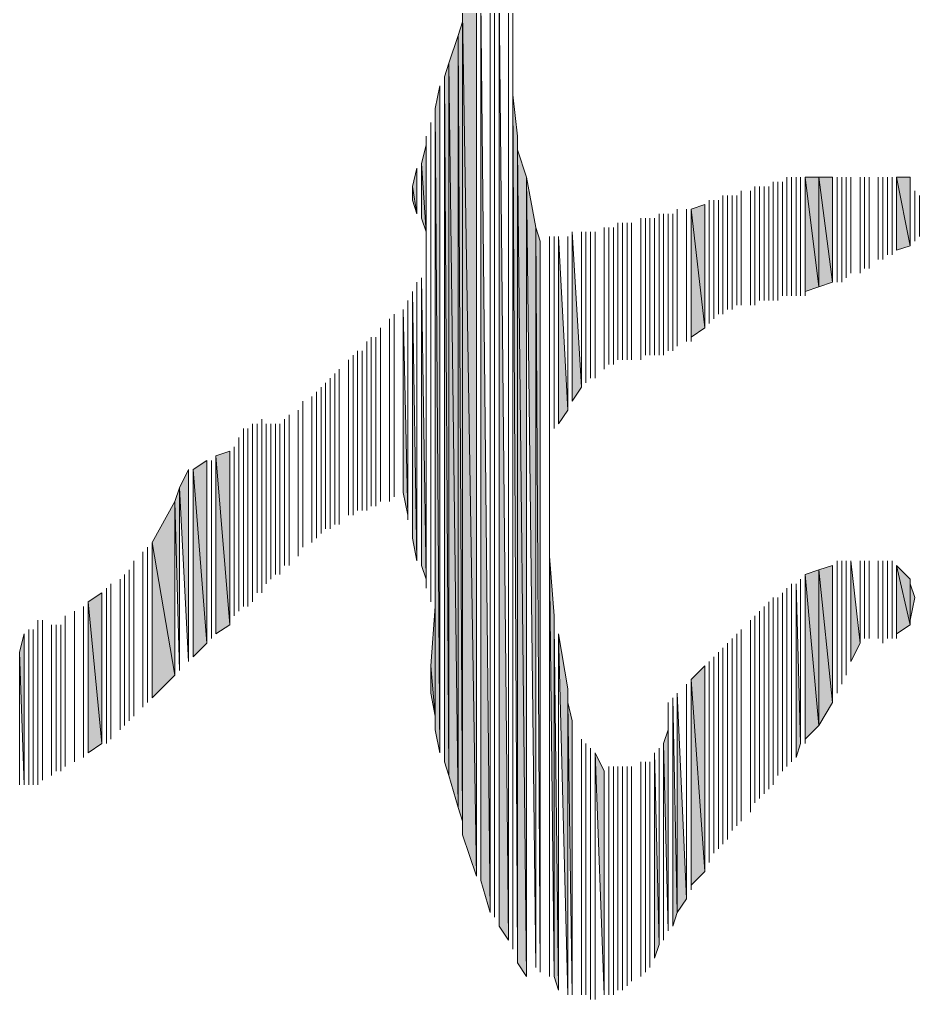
# Model space of a CAD drawing. Header units: millimetres. Extents: x -30643 to 86172, y -19411 to 63186.
# Drawn here: x 83217.6 to 83356.2, y -322.7 to -171.7 of the extents above; entities that cross this region are included whole.
import ezdxf

# ---------------------------------------------------------------- set-up
doc = ezdxf.new("R2010")
doc.units = ezdxf.units.MM

msp = doc.modelspace()

# ---------------------------------------------------------------- hatches: boundary and pattern name
h = msp.add_hatch(color=0)
h.dxf.hatch_style = 2
h.paths.add_polyline_path([(83287.98, -303.67), (83287.98, -168.56), (83285.87, -170.68)])
h = msp.add_hatch(color=0)
h.dxf.hatch_style = 2
h.paths.add_polyline_path([(83288.69, -304.37), (83290.09, -309.3), (83288.69, -168.56)])
h = msp.add_hatch(color=0)
h.dxf.hatch_style = 2
h.paths.add_polyline_path([(83291.5, -311.41), (83292.91, -313.52), (83291.5, -167.86)])
h = msp.add_hatch(color=0)
h.dxf.hatch_style = 2
h.paths.add_polyline_path([(83293.61, -314.93), (83293.61, -183.34), (83293.61, -167.86)])
h = msp.add_hatch(color=0)
h.dxf.hatch_style = 2
h.paths.add_polyline_path([(83285.87, -297.34), (83287.98, -303.67), (83285.87, -170.68)])
h = msp.add_hatch(color=0)
h.dxf.hatch_style = 2
h.paths.add_polyline_path([(83285.87, -295.23), (83285.87, -172.08), (83285.17, -174.19)])
h = msp.add_hatch(color=0)
h.dxf.hatch_style = 2
h.paths.add_polyline_path([(83285.87, -295.23), (83285.87, -297.34), (83285.87, -172.08)])
h = msp.add_hatch(color=0)
h.dxf.hatch_style = 2
h.paths.add_polyline_path([(83285.17, -293.12), (83285.17, -174.19), (83283.76, -178.42)])
h = msp.add_hatch(color=0)
h.dxf.hatch_style = 2
h.paths.add_polyline_path([(83285.17, -293.12), (83285.87, -295.23), (83285.17, -174.19)])
h = msp.add_hatch(color=0)
h.dxf.hatch_style = 2
h.paths.add_polyline_path([(83283.76, -288.19), (83283.76, -178.42), (83283.06, -180.53)])
h = msp.add_hatch(color=0)
h.dxf.hatch_style = 2
h.paths.add_polyline_path([(83283.76, -288.19), (83285.17, -293.12), (83283.76, -178.42)])
h = msp.add_hatch(color=0)
h.dxf.hatch_style = 2
h.paths.add_polyline_path([(83283.06, -286.08), (83283.76, -288.19), (83283.06, -180.53)])
h = msp.add_hatch(color=0)
h.dxf.hatch_style = 2
h.paths.add_polyline_path([(83282.35, -284.67), (83282.35, -181.93), (83281.65, -185.45)])
h = msp.add_hatch(color=0)
h.dxf.hatch_style = 2
h.paths.add_polyline_path([(83294.32, -316.34), (83294.32, -189.68), (83293.61, -183.34)])
h = msp.add_hatch(color=0)
h.dxf.hatch_style = 2
h.paths.add_polyline_path([(83281.65, -281.15), (83282.35, -284.67), (83281.65, -185.45)])
h = msp.add_hatch(color=0)
h.dxf.hatch_style = 2
h.paths.add_polyline_path([(83281.65, -279.04), (83281.65, -281.15), (83281.65, -186.16)])
h = msp.add_hatch(color=0)
h.dxf.hatch_style = 2
h.paths.add_polyline_path([(83280.24, -204.45), (83280.24, -191.08), (83279.54, -193.9)])
h = msp.add_hatch(color=0)
h.dxf.hatch_style = 2
h.paths.add_polyline_path([(83294.32, -317.04), (83295.72, -319.15), (83294.32, -191.79)])
h = msp.add_hatch(color=0)
h.dxf.hatch_style = 2
h.paths.add_polyline_path([(83295.72, -319.15), (83295.72, -196.01), (83294.32, -191.79)])
h = msp.add_hatch(color=0)
h.dxf.hatch_style = 2
h.paths.add_polyline_path([(83278.83, -201.64), (83278.83, -194.6), (83278.13, -197.42)])
h = msp.add_hatch(color=0)
h.dxf.hatch_style = 2
h.paths.add_polyline_path([(83279.54, -202.34), (83280.24, -204.45), (83279.54, -193.9)])
h = msp.add_hatch(color=0)
h.dxf.hatch_style = 2
h.paths.add_polyline_path([(83297.13, -317.74), (83297.13, -203.75), (83295.72, -196.01)])
h = msp.add_hatch(color=0)
h.dxf.hatch_style = 2
h.paths.add_polyline_path([(83338.65, -213.6), (83340.76, -212.9), (83338.65, -196.01)])
h = msp.add_hatch(color=0)
h.dxf.hatch_style = 2
h.paths.add_polyline_path([(83340.76, -212.9), (83340.76, -196.01), (83338.65, -196.01)])
h = msp.add_hatch(color=0)
h.dxf.hatch_style = 2
h.paths.add_polyline_path([(83340.76, -212.9), (83342.87, -212.19), (83340.76, -196.01)])
h = msp.add_hatch(color=0)
h.dxf.hatch_style = 2
h.paths.add_polyline_path([(83342.87, -212.19), (83342.87, -196.01), (83340.76, -196.01)])
h = msp.add_hatch(color=0)
h.dxf.hatch_style = 2
h.paths.add_polyline_path([(83352.72, -207.27), (83354.83, -206.56), (83352.72, -196.01)])
h = msp.add_hatch(color=0)
h.dxf.hatch_style = 2
h.paths.add_polyline_path([(83354.83, -206.56), (83354.83, -196.01), (83352.72, -196.01)])
h = msp.add_hatch(color=0)
h.dxf.hatch_style = 2
h.paths.add_polyline_path([(83278.13, -199.53), (83278.83, -201.64), (83278.13, -197.42)])
h = msp.add_hatch(color=0)
h.dxf.hatch_style = 2
h.paths.add_polyline_path([(83323.17, -219.23), (83323.17, -200.23), (83321.06, -200.93)])
h = msp.add_hatch(color=0)
h.dxf.hatch_style = 2
h.paths.add_polyline_path([(83321.06, -220.64), (83323.17, -219.23), (83321.06, -200.93)])
h = msp.add_hatch(color=0)
h.dxf.hatch_style = 2
h.paths.add_polyline_path([(83297.83, -318.45), (83297.83, -205.86), (83297.13, -203.75)])
h = msp.add_hatch(color=0)
h.dxf.hatch_style = 2
h.paths.add_polyline_path([(83280.24, -259.34), (83280.24, -205.16), (83280.24, -210.08)])
h = msp.add_hatch(color=0)
h.dxf.hatch_style = 2
h.paths.add_polyline_path([(83300.65, -234.01), (83302.06, -231.9), (83300.65, -205.16)])
h = msp.add_hatch(color=0)
h.dxf.hatch_style = 2
h.paths.add_polyline_path([(83302.76, -230.49), (83304.17, -228.38), (83302.76, -204.45)])
h = msp.add_hatch(color=0)
h.dxf.hatch_style = 2
h.paths.add_polyline_path([(83279.54, -255.82), (83280.24, -257.93), (83279.54, -211.49)])
h = msp.add_hatch(color=0)
h.dxf.hatch_style = 2
h.paths.add_polyline_path([(83278.13, -251.6), (83278.83, -255.12), (83278.13, -213.6)])
h = msp.add_hatch(color=0)
h.dxf.hatch_style = 2
h.paths.add_polyline_path([(83276.72, -244.56), (83277.43, -248.08), (83276.72, -216.41)])
h = msp.add_hatch(color=0)
h.dxf.hatch_style = 2
h.paths.add_polyline_path([(83299.24, -319.15), (83299.24, -254.41), (83299.24, -236.12)])
h = msp.add_hatch(color=0)
h.dxf.hatch_style = 2
h.paths.add_polyline_path([(83249.98, -264.97), (83249.98, -238.23), (83247.87, -238.93)])
h = msp.add_hatch(color=0)
h.dxf.hatch_style = 2
h.paths.add_polyline_path([(83246.47, -267.78), (83246.47, -239.64), (83244.35, -241.04)])
h = msp.add_hatch(color=0)
h.dxf.hatch_style = 2
h.paths.add_polyline_path([(83247.87, -266.38), (83249.98, -264.97), (83247.87, -238.93)])
h = msp.add_hatch(color=0)
h.dxf.hatch_style = 2
h.paths.add_polyline_path([(83243.65, -270.6), (83243.65, -241.04), (83242.24, -243.86)])
h = msp.add_hatch(color=0)
h.dxf.hatch_style = 2
h.paths.add_polyline_path([(83244.35, -269.89), (83246.47, -267.78), (83244.35, -241.04)])
h = msp.add_hatch(color=0)
h.dxf.hatch_style = 2
h.paths.add_polyline_path([(83242.24, -272.01), (83242.24, -243.86), (83241.54, -245.97)])
h = msp.add_hatch(color=0)
h.dxf.hatch_style = 2
h.paths.add_polyline_path([(83241.54, -272.71), (83241.54, -245.97), (83238.02, -252.3)])
h = msp.add_hatch(color=0)
h.dxf.hatch_style = 2
h.paths.add_polyline_path([(83238.02, -276.23), (83241.54, -272.71), (83238.02, -252.3)])
h = msp.add_hatch(color=0)
h.dxf.hatch_style = 2
h.paths.add_polyline_path([(83299.95, -319.15), (83299.95, -263.56), (83299.24, -254.41)])
h = msp.add_hatch(color=0)
h.dxf.hatch_style = 2
h.paths.add_polyline_path([(83340.76, -280.45), (83340.76, -256.52), (83338.65, -257.23)])
h = msp.add_hatch(color=0)
h.dxf.hatch_style = 2
h.paths.add_polyline_path([(83342.87, -276.93), (83342.87, -255.82), (83340.76, -256.52)])
h = msp.add_hatch(color=0)
h.dxf.hatch_style = 2
h.paths.add_polyline_path([(83340.76, -280.45), (83342.87, -276.93), (83340.76, -256.52)])
h = msp.add_hatch(color=0)
h.dxf.hatch_style = 2
h.paths.add_polyline_path([(83345.68, -270.6), (83347.09, -267.78), (83345.68, -255.12)])
h = msp.add_hatch(color=0)
h.dxf.hatch_style = 2
h.paths.add_polyline_path([(83352.72, -266.38), (83354.83, -264.97), (83352.72, -255.82)])
h = msp.add_hatch(color=0)
h.dxf.hatch_style = 2
h.paths.add_polyline_path([(83354.83, -264.97), (83354.83, -257.93), (83352.72, -255.82)])
h = msp.add_hatch(color=0)
h.dxf.hatch_style = 2
h.paths.add_polyline_path([(83338.65, -282.56), (83340.76, -280.45), (83338.65, -257.23)])
h = msp.add_hatch(color=0)
h.dxf.hatch_style = 2
h.paths.add_polyline_path([(83337.24, -285.38), (83337.94, -283.26), (83337.24, -258.64)])
h = msp.add_hatch(color=0)
h.dxf.hatch_style = 2
h.paths.add_polyline_path([(83354.83, -264.26), (83355.54, -260.75), (83354.83, -258.64)])
h = msp.add_hatch(color=0)
h.dxf.hatch_style = 2
h.paths.add_polyline_path([(83230.28, -283.26), (83230.28, -260.04), (83228.17, -261.45)])
h = msp.add_hatch(color=0)
h.dxf.hatch_style = 2
h.paths.add_polyline_path([(83228.17, -284.67), (83230.28, -283.26), (83228.17, -261.45)])
h = msp.add_hatch(color=0)
h.dxf.hatch_style = 2
h.paths.add_polyline_path([(83281.65, -279.04), (83281.65, -262.15), (83280.95, -271.3)])
h = msp.add_hatch(color=0)
h.dxf.hatch_style = 2
h.paths.add_polyline_path([(83299.95, -319.15), (83300.65, -321.26), (83299.95, -264.97)])
h = msp.add_hatch(color=0)
h.dxf.hatch_style = 2
h.paths.add_polyline_path([(83218.32, -289.6), (83218.32, -266.38), (83217.61, -269.19)])
h = msp.add_hatch(color=0)
h.dxf.hatch_style = 2
h.paths.add_polyline_path([(83302.06, -321.97), (83302.06, -274.82), (83300.65, -266.38)])
h = msp.add_hatch(color=0)
h.dxf.hatch_style = 2
h.paths.add_polyline_path([(83280.95, -275.52), (83281.65, -279.04), (83280.95, -271.3)])
h = msp.add_hatch(color=0)
h.dxf.hatch_style = 2
h.paths.add_polyline_path([(83323.17, -302.97), (83323.17, -271.3), (83321.06, -273.41)])
h = msp.add_hatch(color=0)
h.dxf.hatch_style = 2
h.paths.add_polyline_path([(83321.06, -305.08), (83323.17, -302.97), (83321.06, -273.41)])
h = msp.add_hatch(color=0)
h.dxf.hatch_style = 2
h.paths.add_polyline_path([(83302.06, -321.97), (83302.06, -276.93), (83302.06, -274.82)])
h = msp.add_hatch(color=0)
h.dxf.hatch_style = 2
h.paths.add_polyline_path([(83318.94, -309.3), (83320.35, -307.19), (83318.94, -275.52)])
h = msp.add_hatch(color=0)
h.dxf.hatch_style = 2
h.paths.add_polyline_path([(83302.76, -321.97), (83302.76, -279.75), (83302.06, -276.93)])
h = msp.add_hatch(color=0)
h.dxf.hatch_style = 2
h.paths.add_polyline_path([(83318.24, -311.41), (83318.94, -309.3), (83318.24, -276.23)])
h = msp.add_hatch(color=0)
h.dxf.hatch_style = 2
h.paths.add_polyline_path([(83317.54, -312.12), (83317.54, -281.15), (83316.83, -283.26)])
h = msp.add_hatch(color=0)
h.dxf.hatch_style = 2
h.paths.add_polyline_path([(83307.69, -321.97), (83307.69, -287.49), (83306.28, -284.67)])
h = msp.add_hatch(color=0)
h.dxf.hatch_style = 2
h.paths.add_polyline_path([(83315.43, -316.34), (83316.13, -314.23), (83315.43, -284.67)])

# ---------------------------------------------------------------- linework, layer by layer
at = {"color": 0, "lineweight": 0}
for points in [[(83287.98, -303.67), (83287.98, -168.56), (83285.87, -170.68)], [(83287.98, -303.67), (83287.98, -168.56)], [(83288.69, -304.37), (83288.69, -168.56)], [(83288.69, -304.37), (83290.09, -309.3), (83288.69, -168.56)], [(83290.09, -309.3), (83290.09, -167.86)], [(83290.09, -309.3), (83290.09, -167.86)], [(83290.09, -309.3), (83290.09, -167.86)], [(83290.09, -309.3), (83290.09, -167.86)], [(83290.8, -310), (83290.8, -167.86)], [(83290.8, -310), (83290.8, -167.86)], [(83291.5, -311.41), (83291.5, -167.86)], [(83291.5, -311.41), (83292.91, -313.52), (83291.5, -167.86)], [(83292.91, -313.52), (83292.91, -167.86)], [(83292.91, -313.52), (83292.91, -167.86)], [(83293.61, -314.93), (83293.61, -167.86)], [(83293.61, -314.93), (83293.61, -167.86)], [(83293.61, -314.93), (83293.61, -183.34), (83293.61, -167.86)], [(83285.87, -297.34), (83285.87, -170.68)], [(83285.87, -297.34), (83287.98, -303.67), (83285.87, -170.68)], [(83285.87, -295.23), (83285.87, -172.08), (83285.17, -174.19)], [(83285.87, -295.23), (83285.87, -297.34), (83285.87, -172.08)], [(83285.17, -293.12), (83285.17, -174.19), (83283.76, -178.42)], [(83285.17, -293.12), (83285.17, -174.19)], [(83285.17, -293.12), (83285.17, -174.19)], [(83285.17, -293.12), (83285.87, -295.23), (83285.17, -174.19)], [(83283.76, -288.19), (83283.76, -178.42), (83283.06, -180.53)], [(83283.76, -288.19), (83285.17, -293.12), (83283.76, -178.42)], [(83283.06, -286.08), (83283.06, -180.53)], [(83283.06, -286.08), (83283.76, -288.19), (83283.06, -180.53)], [(83282.35, -284.67), (83282.35, -181.93), (83281.65, -185.45)], [(83282.35, -284.67), (83282.35, -181.93)], [(83283.06, -284.67), (83283.06, -181.93)], [(83283.06, -284.67), (83283.06, -181.93)], [(83293.61, -314.93), (83293.61, -183.34)], [(83294.32, -316.34), (83294.32, -189.68), (83293.61, -183.34)], [(83281.65, -281.15), (83281.65, -185.45)], [(83281.65, -281.15), (83282.35, -284.67), (83281.65, -185.45)], [(83281.65, -262.15), (83281.65, -186.16)], [(83281.65, -279.04), (83281.65, -281.15), (83281.65, -186.16)], [(83280.95, -260.75), (83280.95, -187.56)], [(83280.95, -260.75), (83280.95, -187.56)], [(83280.95, -261.45), (83280.95, -187.56)], [(83280.95, -261.45), (83280.95, -187.56)], [(83280.24, -205.16), (83280.24, -189.68)], [(83280.24, -259.34), (83280.24, -189.68)], [(83280.24, -259.34), (83280.24, -189.68)], [(83280.24, -259.34), (83280.24, -189.68)], [(83280.95, -260.04), (83280.95, -188.97)], [(83280.95, -260.04), (83280.95, -188.97)], [(83294.32, -316.34), (83294.32, -189.68)], [(83280.24, -204.45), (83280.24, -191.08), (83279.54, -193.9)], [(83280.24, -204.45), (83280.24, -190.38)], [(83280.24, -204.45), (83280.24, -190.38)], [(83280.24, -204.45), (83280.24, -191.08)], [(83294.32, -316.34), (83294.32, -191.08)], [(83294.32, -316.34), (83294.32, -191.08)], [(83294.32, -317.04), (83294.32, -191.79)], [(83294.32, -317.04), (83294.32, -191.79)], [(83294.32, -317.04), (83294.32, -191.79)], [(83294.32, -317.04), (83295.72, -319.15), (83294.32, -191.79)], [(83295.72, -319.15), (83295.72, -196.01), (83294.32, -191.79)], [(83278.83, -201.64), (83278.83, -194.6), (83278.13, -197.42)], [(83278.83, -201.64), (83278.83, -194.6)], [(83279.54, -202.34), (83279.54, -193.9)], [(83279.54, -202.34), (83279.54, -193.9)], [(83279.54, -202.34), (83279.54, -193.9)], [(83279.54, -202.34), (83280.24, -204.45), (83279.54, -193.9)], [(83295.72, -319.15), (83295.72, -196.01)], [(83295.72, -319.15), (83295.72, -196.01)], [(83295.72, -319.15), (83295.72, -196.01)], [(83297.13, -317.74), (83297.13, -203.75), (83295.72, -196.01)], [(83335.83, -214.3), (83335.83, -196.01)], [(83335.83, -214.3), (83335.83, -196.01)], [(83336.54, -214.3), (83336.54, -196.01)], [(83336.54, -214.3), (83336.54, -196.01)], [(83336.54, -214.3), (83336.54, -196.01)], [(83336.54, -214.3), (83336.54, -196.01)], [(83336.54, -214.3), (83336.54, -196.01)], [(83336.54, -214.3), (83336.54, -196.01)], [(83337.24, -214.3), (83337.24, -196.01)], [(83337.24, -214.3), (83337.24, -196.01)], [(83337.24, -214.3), (83337.24, -196.01)], [(83337.24, -214.3), (83337.24, -196.01)], [(83337.94, -214.3), (83337.94, -196.01)], [(83337.94, -214.3), (83337.94, -196.01)], [(83338.65, -214.3), (83338.65, -196.01)], [(83338.65, -214.3), (83338.65, -196.01)], [(83338.65, -213.6), (83338.65, -196.01)], [(83338.65, -213.6), (83338.65, -196.01)], [(83338.65, -213.6), (83338.65, -196.01)], [(83338.65, -213.6), (83338.65, -196.01)], [(83338.65, -213.6), (83338.65, -196.01)], [(83338.65, -213.6), (83340.76, -212.9), (83338.65, -196.01)], [(83340.76, -212.9), (83340.76, -196.01), (83338.65, -196.01)], [(83340.76, -212.9), (83340.76, -196.01)], [(83340.76, -212.9), (83340.76, -196.01)], [(83340.76, -212.9), (83342.87, -212.19), (83340.76, -196.01)], [(83342.87, -212.19), (83342.87, -196.01), (83340.76, -196.01)], [(83342.87, -212.19), (83342.87, -196.01)], [(83342.87, -212.19), (83342.87, -196.01)], [(83342.87, -212.19), (83342.87, -196.01)], [(83342.87, -212.19), (83342.87, -196.01)], [(83342.87, -212.19), (83342.87, -196.01)], [(83343.57, -212.19), (83343.57, -196.01)], [(83343.57, -212.19), (83343.57, -196.01)], [(83343.57, -212.19), (83343.57, -196.01)], [(83343.57, -212.19), (83343.57, -196.01)], [(83343.57, -212.19), (83343.57, -196.01)], [(83343.57, -212.19), (83343.57, -196.01)], [(83343.57, -212.19), (83343.57, -196.01)], [(83343.57, -212.19), (83343.57, -196.01)], [(83343.57, -212.19), (83343.57, -196.01)], [(83343.57, -212.19), (83343.57, -196.01)], [(83344.28, -212.19), (83344.28, -196.01)], [(83344.28, -212.19), (83344.28, -196.01)], [(83344.28, -212.19), (83344.28, -196.01)], [(83344.28, -212.19), (83344.28, -196.01)], [(83344.28, -212.19), (83344.28, -196.01)], [(83344.28, -212.19), (83344.28, -196.01)], [(83344.98, -211.49), (83344.98, -196.01)], [(83344.98, -211.49), (83344.98, -196.01)], [(83344.98, -211.49), (83344.98, -196.01)], [(83344.98, -211.49), (83344.98, -196.01)], [(83344.98, -211.49), (83344.98, -196.01)], [(83344.98, -211.49), (83344.98, -196.01)], [(83345.68, -210.79), (83345.68, -196.01)], [(83345.68, -210.79), (83345.68, -196.01)], [(83347.09, -210.79), (83347.09, -196.01)], [(83347.09, -210.79), (83347.09, -196.01)], [(83347.09, -210.08), (83347.09, -196.01)], [(83347.09, -210.08), (83347.09, -196.01)], [(83347.09, -210.08), (83347.09, -196.01)], [(83347.09, -210.08), (83347.09, -196.01)], [(83347.8, -210.08), (83347.8, -196.01)], [(83347.8, -210.08), (83347.8, -196.01)], [(83348.5, -210.08), (83348.5, -196.01)], [(83348.5, -210.08), (83348.5, -196.01)], [(83349.91, -208.67), (83349.91, -196.01)], [(83349.91, -208.67), (83349.91, -196.01)], [(83349.91, -208.67), (83349.91, -196.01)], [(83349.91, -208.67), (83349.91, -196.01)], [(83350.61, -208.67), (83350.61, -196.01)], [(83350.61, -208.67), (83350.61, -196.01)], [(83351.31, -207.97), (83351.31, -196.01)], [(83351.31, -207.97), (83351.31, -196.01)], [(83352.02, -207.97), (83352.02, -196.01)], [(83352.02, -207.97), (83352.02, -196.01)], [(83352.02, -207.97), (83352.02, -196.01)], [(83352.02, -207.97), (83352.02, -196.01)], [(83352.72, -207.27), (83352.72, -196.01)], [(83352.72, -207.27), (83352.72, -196.01)], [(83352.72, -207.27), (83352.72, -196.01)], [(83352.72, -207.27), (83354.83, -206.56), (83352.72, -196.01)], [(83354.83, -206.56), (83354.83, -196.01), (83352.72, -196.01)], [(83354.83, -206.56), (83354.83, -196.01)], [(83278.13, -199.53), (83278.13, -197.42)], [(83278.13, -199.53), (83278.83, -201.64), (83278.13, -197.42)], [(83330.91, -215.71), (83330.91, -197.42)], [(83330.91, -215.71), (83330.91, -197.42)], [(83331.61, -215.01), (83331.61, -197.42)], [(83331.61, -215.01), (83331.61, -197.42)], [(83332.31, -215.01), (83332.31, -197.42)], [(83332.31, -215.01), (83332.31, -197.42)], [(83332.31, -215.01), (83332.31, -197.42)], [(83332.31, -215.01), (83332.31, -197.42)], [(83333.02, -215.01), (83333.02, -197.42)], [(83333.02, -215.01), (83333.02, -197.42)], [(83333.72, -215.01), (83333.72, -196.71)], [(83333.72, -215.01), (83333.72, -196.71)], [(83333.72, -215.01), (83333.72, -196.71)], [(83333.72, -215.01), (83333.72, -196.71)], [(83334.43, -215.01), (83334.43, -196.71)], [(83334.43, -215.01), (83334.43, -196.71)], [(83335.13, -214.3), (83335.13, -196.71)], [(83335.13, -214.3), (83335.13, -196.71)], [(83354.83, -206.56), (83354.83, -196.71)], [(83354.83, -206.56), (83354.83, -196.71)], [(83325.98, -216.41), (83325.98, -198.82)], [(83325.98, -216.41), (83325.98, -198.82)], [(83326.68, -216.41), (83326.68, -198.82)], [(83326.68, -216.41), (83326.68, -198.82)], [(83326.68, -216.41), (83326.68, -198.82)], [(83326.68, -216.41), (83326.68, -198.82)], [(83327.39, -216.41), (83327.39, -198.82)], [(83327.39, -216.41), (83327.39, -198.82)], [(83328.09, -215.71), (83328.09, -198.82)], [(83328.09, -215.71), (83328.09, -198.82)], [(83328.8, -215.71), (83328.8, -198.12)], [(83328.8, -215.71), (83328.8, -198.12)], [(83328.8, -215.71), (83328.8, -198.12)], [(83328.8, -215.71), (83328.8, -198.12)], [(83330.2, -215.71), (83330.2, -198.12)], [(83330.2, -215.71), (83330.2, -198.12)], [(83330.2, -215.71), (83330.2, -198.12)], [(83330.2, -215.71), (83330.2, -198.12)], [(83330.2, -215.71), (83330.2, -198.12)], [(83330.2, -215.71), (83330.2, -198.12)], [(83355.54, -205.86), (83355.54, -198.12)], [(83355.54, -205.86), (83355.54, -198.12)], [(83355.54, -205.86), (83355.54, -198.82)], [(83355.54, -205.86), (83355.54, -198.82)], [(83356.24, -205.16), (83356.24, -198.82)], [(83356.24, -205.16), (83356.24, -198.82)], [(83323.17, -219.23), (83323.17, -200.23), (83321.06, -200.93)], [(83323.17, -219.23), (83323.17, -200.23)], [(83323.17, -219.23), (83323.17, -200.23)], [(83323.17, -219.23), (83323.17, -200.23)], [(83323.87, -218.53), (83323.87, -199.53)], [(83323.87, -218.53), (83323.87, -199.53)], [(83323.87, -218.53), (83323.87, -199.53)], [(83323.87, -218.53), (83323.87, -199.53)], [(83323.87, -218.53), (83323.87, -200.23)], [(83323.87, -218.53), (83323.87, -200.23)], [(83324.57, -217.82), (83324.57, -199.53)], [(83324.57, -217.82), (83324.57, -199.53)], [(83325.28, -217.12), (83325.28, -199.53)], [(83325.28, -217.12), (83325.28, -199.53)], [(83325.98, -217.12), (83325.98, -199.53)], [(83325.98, -217.12), (83325.98, -199.53)], [(83325.98, -216.41), (83325.98, -199.53)], [(83325.98, -216.41), (83325.98, -199.53)], [(83356.24, -203.75), (83356.24, -199.53)], [(83356.24, -203.75), (83356.24, -199.53)], [(83316.13, -223.45), (83316.13, -201.64)], [(83316.13, -223.45), (83316.13, -201.64)], [(83316.83, -223.45), (83316.83, -201.64)], [(83316.83, -223.45), (83316.83, -201.64)], [(83316.83, -223.45), (83316.83, -201.64)], [(83316.83, -223.45), (83316.83, -201.64)], [(83317.54, -222.75), (83317.54, -201.64)], [(83317.54, -222.75), (83317.54, -201.64)], [(83318.24, -222.75), (83318.24, -201.64)], [(83318.24, -222.75), (83318.24, -201.64)], [(83318.94, -222.04), (83318.94, -200.93)], [(83318.94, -222.04), (83318.94, -200.93)], [(83318.94, -222.04), (83318.94, -200.93)], [(83318.94, -222.04), (83318.94, -200.93)], [(83320.35, -221.34), (83320.35, -200.93)], [(83320.35, -221.34), (83320.35, -200.93)], [(83320.35, -221.34), (83320.35, -200.93)], [(83320.35, -221.34), (83320.35, -200.93)], [(83321.06, -221.34), (83321.06, -200.93)], [(83321.06, -221.34), (83321.06, -200.93)], [(83321.06, -220.64), (83321.06, -200.93)], [(83321.06, -220.64), (83321.06, -200.93)], [(83321.06, -220.64), (83321.06, -200.93)], [(83321.06, -220.64), (83323.17, -219.23), (83321.06, -200.93)], [(83297.13, -317.74), (83297.13, -203.75)], [(83297.83, -318.45), (83297.83, -205.86), (83297.13, -203.75)], [(83307.69, -225.56), (83307.69, -203.75)], [(83307.69, -225.56), (83307.69, -203.75)], [(83308.39, -224.86), (83308.39, -203.75)], [(83308.39, -224.86), (83308.39, -203.75)], [(83309.09, -224.86), (83309.09, -203.75)], [(83309.09, -224.86), (83309.09, -203.75)], [(83309.8, -224.16), (83309.8, -203.04)], [(83309.8, -224.16), (83309.8, -203.04)], [(83310.5, -224.16), (83310.5, -203.04)], [(83310.5, -224.16), (83310.5, -203.04)], [(83311.2, -224.16), (83311.2, -203.04)], [(83311.2, -224.16), (83311.2, -203.04)], [(83311.91, -224.16), (83311.91, -203.04)], [(83311.91, -224.16), (83311.91, -203.04)], [(83311.91, -224.16), (83311.91, -203.04)], [(83311.91, -224.16), (83311.91, -203.04)], [(83313.31, -224.16), (83313.31, -202.34)], [(83313.31, -224.16), (83313.31, -202.34)], [(83313.31, -224.16), (83313.31, -202.34)], [(83313.31, -224.16), (83313.31, -202.34)], [(83314.02, -223.45), (83314.02, -202.34)], [(83314.02, -223.45), (83314.02, -202.34)], [(83314.72, -223.45), (83314.72, -202.34)], [(83314.72, -223.45), (83314.72, -202.34)], [(83315.43, -223.45), (83315.43, -202.34)], [(83315.43, -223.45), (83315.43, -202.34)], [(83280.24, -259.34), (83280.24, -205.16), (83280.24, -210.08)], [(83299.24, -236.12), (83299.24, -205.16)], [(83299.24, -236.12), (83299.24, -205.16)], [(83299.95, -234.71), (83299.95, -205.16)], [(83299.95, -234.71), (83299.95, -205.16)], [(83299.95, -234.71), (83299.95, -205.16)], [(83299.95, -234.71), (83299.95, -205.16)], [(83300.65, -234.01), (83300.65, -205.16)], [(83300.65, -234.01), (83302.06, -231.9), (83300.65, -205.16)], [(83302.06, -231.9), (83302.06, -205.16)], [(83302.06, -231.9), (83302.06, -205.16)], [(83302.06, -231.19), (83302.06, -205.16)], [(83302.06, -231.19), (83302.06, -205.16)], [(83302.76, -230.49), (83302.76, -204.45)], [(83302.76, -230.49), (83304.17, -228.38), (83302.76, -204.45)], [(83302.76, -230.49), (83302.76, -205.16)], [(83302.76, -230.49), (83302.76, -205.16)], [(83304.17, -228.38), (83304.17, -204.45)], [(83304.17, -228.38), (83304.17, -204.45)], [(83304.87, -227.67), (83304.87, -204.45)], [(83304.87, -227.67), (83304.87, -204.45)], [(83304.87, -227.67), (83304.87, -204.45)], [(83304.87, -227.67), (83304.87, -204.45)], [(83304.87, -227.67), (83304.87, -204.45)], [(83304.87, -227.67), (83304.87, -204.45)], [(83305.57, -226.97), (83305.57, -204.45)], [(83305.57, -226.97), (83305.57, -204.45)], [(83306.28, -226.97), (83306.28, -204.45)], [(83306.28, -226.97), (83306.28, -204.45)], [(83306.28, -226.97), (83306.28, -204.45)], [(83306.28, -226.97), (83306.28, -204.45)], [(83297.83, -318.45), (83297.83, -205.86)], [(83299.24, -319.15), (83299.24, -205.86)], [(83299.24, -236.12), (83299.24, -205.86)], [(83280.24, -257.93), (83280.24, -210.08)], [(83280.24, -257.93), (83280.24, -210.08)], [(83280.24, -257.93), (83280.24, -210.08)], [(83280.24, -257.93), (83280.24, -210.08)], [(83278.83, -255.12), (83278.83, -212.19)], [(83278.83, -255.12), (83278.83, -212.19)], [(83279.54, -255.12), (83279.54, -211.49)], [(83279.54, -255.12), (83279.54, -211.49)], [(83279.54, -255.82), (83279.54, -211.49)], [(83279.54, -255.82), (83280.24, -257.93), (83279.54, -211.49)], [(83278.13, -250.9), (83278.13, -213.6)], [(83278.13, -250.9), (83278.13, -213.6)], [(83278.13, -251.6), (83278.13, -213.6)], [(83278.13, -251.6), (83278.83, -255.12), (83278.13, -213.6)], [(83278.13, -250.19), (83278.13, -214.3)], [(83278.13, -250.19), (83278.13, -214.3)], [(83277.43, -248.08), (83277.43, -215.01)], [(83277.43, -248.08), (83277.43, -215.01)], [(83277.43, -248.78), (83277.43, -215.01)], [(83277.43, -248.78), (83277.43, -215.01)], [(83277.43, -248.78), (83277.43, -215.01)], [(83277.43, -248.78), (83277.43, -215.01)], [(83275.32, -245.27), (83275.32, -217.12)], [(83275.32, -245.27), (83275.32, -217.12)], [(83276.72, -244.56), (83276.72, -216.41)], [(83276.72, -244.56), (83277.43, -248.08), (83276.72, -216.41)], [(83274.61, -245.27), (83274.61, -217.82)], [(83274.61, -245.27), (83274.61, -217.82)], [(83274.61, -245.97), (83274.61, -218.53)], [(83274.61, -245.97), (83274.61, -218.53)], [(83273.21, -245.97), (83273.21, -219.23)], [(83273.21, -245.97), (83273.21, -219.23)], [(83273.21, -245.97), (83273.21, -219.93)], [(83273.21, -245.97), (83273.21, -219.93)], [(83273.21, -245.97), (83273.21, -219.93)], [(83273.21, -245.97), (83273.21, -219.93)], [(83271.09, -246.67), (83271.09, -221.34)], [(83271.09, -246.67), (83271.09, -221.34)], [(83271.09, -246.67), (83271.09, -221.34)], [(83271.09, -246.67), (83271.09, -221.34)], [(83271.8, -246.67), (83271.8, -220.64)], [(83271.8, -246.67), (83271.8, -220.64)], [(83272.5, -246.67), (83272.5, -220.64)], [(83272.5, -246.67), (83272.5, -220.64)], [(83269.69, -247.38), (83269.69, -222.75)], [(83269.69, -247.38), (83269.69, -222.75)], [(83270.39, -247.38), (83270.39, -222.75)], [(83270.39, -247.38), (83270.39, -222.75)], [(83271.09, -247.38), (83271.09, -222.04)], [(83271.09, -247.38), (83271.09, -222.04)], [(83268.28, -248.08), (83268.28, -224.16)], [(83268.28, -248.08), (83268.28, -224.16)], [(83268.98, -248.08), (83268.98, -223.45)], [(83268.98, -248.08), (83268.98, -223.45)], [(83268.98, -248.08), (83268.98, -223.45)], [(83268.98, -248.08), (83268.98, -223.45)], [(83268.98, -247.38), (83268.98, -223.45)], [(83268.98, -247.38), (83268.98, -223.45)], [(83268.98, -247.38), (83268.98, -223.45)], [(83268.98, -247.38), (83268.98, -223.45)], [(83266.17, -249.49), (83266.17, -226.27)], [(83266.17, -249.49), (83266.17, -226.27)], [(83266.87, -249.49), (83266.87, -225.56)], [(83266.87, -249.49), (83266.87, -225.56)], [(83264.76, -250.19), (83264.76, -227.67)], [(83264.76, -250.19), (83264.76, -227.67)], [(83264.76, -250.19), (83264.76, -227.67)], [(83264.76, -250.19), (83264.76, -227.67)], [(83265.46, -250.19), (83265.46, -226.97)], [(83265.46, -250.19), (83265.46, -226.97)], [(83263.35, -251.6), (83263.35, -229.08)], [(83263.35, -251.6), (83263.35, -229.08)], [(83263.35, -251.6), (83263.35, -229.08)], [(83263.35, -251.6), (83263.35, -229.08)], [(83264.06, -250.9), (83264.06, -228.38)], [(83264.06, -250.9), (83264.06, -228.38)], [(83261.24, -253.01), (83261.24, -230.49)], [(83261.24, -253.01), (83261.24, -230.49)], [(83262.65, -252.3), (83262.65, -229.78)], [(83262.65, -252.3), (83262.65, -229.78)], [(83260.54, -254.41), (83260.54, -231.9)], [(83260.54, -254.41), (83260.54, -231.9)], [(83254.91, -260.04), (83254.91, -233.3)], [(83254.91, -260.04), (83254.91, -233.3)], [(83254.91, -259.34), (83254.91, -233.3)], [(83254.91, -259.34), (83254.91, -233.3)], [(83258.43, -255.82), (83258.43, -233.3)], [(83258.43, -255.82), (83258.43, -233.3)], [(83259.13, -255.12), (83259.13, -232.6)], [(83259.13, -255.12), (83259.13, -232.6)], [(83259.13, -255.12), (83259.13, -232.6)], [(83259.13, -255.12), (83259.13, -232.6)], [(83259.13, -255.82), (83259.13, -233.3)], [(83259.13, -255.82), (83259.13, -233.3)], [(83259.13, -255.82), (83259.13, -233.3)], [(83259.13, -255.82), (83259.13, -233.3)], [(83252.1, -262.15), (83252.1, -234.71)], [(83252.1, -262.15), (83252.1, -234.71)], [(83252.8, -262.15), (83252.8, -234.71)], [(83252.8, -262.15), (83252.8, -234.71)], [(83252.8, -261.45), (83252.8, -234.71)], [(83252.8, -261.45), (83252.8, -234.71)], [(83253.5, -261.45), (83253.5, -234.01)], [(83253.5, -261.45), (83253.5, -234.01)], [(83254.21, -260.04), (83254.21, -234.01)], [(83254.21, -260.04), (83254.21, -234.01)], [(83254.21, -260.04), (83254.21, -234.01)], [(83254.21, -260.04), (83254.21, -234.01)], [(83255.61, -258.64), (83255.61, -234.01)], [(83255.61, -258.64), (83255.61, -234.01)], [(83255.61, -258.64), (83255.61, -234.01)], [(83255.61, -258.64), (83255.61, -234.01)], [(83256.32, -257.93), (83256.32, -234.01)], [(83256.32, -257.93), (83256.32, -234.01)], [(83257.02, -257.23), (83257.02, -234.01)], [(83257.02, -257.23), (83257.02, -234.01)], [(83257.72, -257.23), (83257.72, -234.01)], [(83257.72, -257.23), (83257.72, -234.01)], [(83257.72, -256.52), (83257.72, -234.01)], [(83257.72, -256.52), (83257.72, -234.01)], [(83251.39, -262.86), (83251.39, -236.12)], [(83251.39, -262.86), (83251.39, -236.12)], [(83299.24, -319.15), (83299.24, -236.12)], [(83299.24, -319.15), (83299.24, -254.41), (83299.24, -236.12)], [(83249.98, -264.97), (83249.98, -238.23), (83247.87, -238.93)], [(83249.98, -264.97), (83249.98, -238.23)], [(83250.69, -263.56), (83250.69, -237.53)], [(83250.69, -263.56), (83250.69, -237.53)], [(83250.69, -263.56), (83250.69, -237.53)], [(83250.69, -263.56), (83250.69, -237.53)], [(83246.47, -267.78), (83246.47, -239.64), (83244.35, -241.04)], [(83246.47, -267.78), (83246.47, -239.64)], [(83246.47, -267.78), (83246.47, -239.64)], [(83246.47, -267.78), (83246.47, -239.64)], [(83247.17, -267.08), (83247.17, -239.64)], [(83247.17, -267.08), (83247.17, -239.64)], [(83247.17, -267.08), (83247.17, -239.64)], [(83247.17, -267.08), (83247.17, -239.64)], [(83247.87, -266.38), (83247.87, -238.93)], [(83247.87, -266.38), (83249.98, -264.97), (83247.87, -238.93)], [(83243.65, -270.6), (83243.65, -241.04), (83242.24, -243.86)], [(83243.65, -270.6), (83243.65, -241.04)], [(83244.35, -269.89), (83244.35, -241.04)], [(83244.35, -269.89), (83244.35, -241.04)], [(83244.35, -269.89), (83244.35, -241.04)], [(83244.35, -269.89), (83244.35, -241.04)], [(83244.35, -269.89), (83244.35, -241.04)], [(83244.35, -269.89), (83246.47, -267.78), (83244.35, -241.04)], [(83242.24, -272.01), (83242.24, -243.86), (83241.54, -245.97)], [(83242.24, -272.01), (83242.24, -243.86)], [(83241.54, -272.71), (83241.54, -245.97), (83238.02, -252.3)], [(83241.54, -272.71), (83241.54, -245.97)], [(83237.32, -276.93), (83237.32, -253.01)], [(83237.32, -276.93), (83237.32, -253.01)], [(83238.02, -276.23), (83238.02, -252.3)], [(83238.02, -276.23), (83241.54, -272.71), (83238.02, -252.3)], [(83236.61, -277.63), (83236.61, -253.71)], [(83236.61, -277.63), (83236.61, -253.71)], [(83299.24, -319.15), (83299.24, -254.41)], [(83299.95, -319.15), (83299.95, -263.56), (83299.24, -254.41)], [(83234.5, -279.75), (83234.5, -256.52)], [(83234.5, -279.75), (83234.5, -256.52)], [(83235.21, -279.04), (83235.21, -255.12)], [(83235.21, -279.04), (83235.21, -255.12)], [(83235.21, -279.04), (83235.21, -255.12)], [(83235.21, -279.04), (83235.21, -255.12)], [(83235.21, -279.04), (83235.21, -255.12)], [(83235.21, -279.04), (83235.21, -255.12)], [(83340.76, -280.45), (83340.76, -256.52), (83338.65, -257.23)], [(83342.87, -276.93), (83342.87, -255.82), (83340.76, -256.52)], [(83340.76, -280.45), (83340.76, -256.52)], [(83340.76, -280.45), (83340.76, -256.52)], [(83340.76, -280.45), (83342.87, -276.93), (83340.76, -256.52)], [(83342.87, -276.93), (83342.87, -255.82)], [(83342.87, -276.23), (83342.87, -255.82)], [(83342.87, -276.23), (83342.87, -255.82)], [(83342.87, -276.23), (83342.87, -255.82)], [(83342.87, -276.23), (83342.87, -255.82)], [(83343.57, -274.82), (83343.57, -255.12)], [(83343.57, -274.82), (83343.57, -255.12)], [(83343.57, -274.82), (83343.57, -255.12)], [(83343.57, -274.82), (83343.57, -255.12)], [(83343.57, -274.82), (83343.57, -255.12)], [(83343.57, -274.82), (83343.57, -255.12)], [(83343.57, -275.52), (83343.57, -255.82)], [(83343.57, -275.52), (83343.57, -255.82)], [(83343.57, -275.52), (83343.57, -255.82)], [(83343.57, -275.52), (83343.57, -255.82)], [(83344.28, -274.12), (83344.28, -255.12)], [(83344.28, -274.12), (83344.28, -255.12)], [(83344.28, -274.12), (83344.28, -255.12)], [(83344.28, -274.12), (83344.28, -255.12)], [(83344.28, -273.41), (83344.28, -255.12)], [(83344.28, -273.41), (83344.28, -255.12)], [(83344.98, -272.71), (83344.98, -255.12)], [(83344.98, -272.71), (83344.98, -255.12)], [(83344.98, -272.01), (83344.98, -255.12)], [(83344.98, -272.01), (83344.98, -255.12)], [(83344.98, -272.01), (83344.98, -255.12)], [(83344.98, -272.01), (83344.98, -255.12)], [(83345.68, -270.6), (83345.68, -255.12)], [(83345.68, -270.6), (83347.09, -267.78), (83345.68, -255.12)], [(83347.09, -267.78), (83347.09, -255.12)], [(83347.09, -267.78), (83347.09, -255.12)], [(83347.09, -267.78), (83347.09, -255.12)], [(83347.09, -267.78), (83347.09, -255.12)], [(83347.09, -267.78), (83347.09, -255.12)], [(83347.09, -267.78), (83347.09, -255.12)], [(83347.8, -267.08), (83347.8, -255.12)], [(83347.8, -267.08), (83347.8, -255.12)], [(83348.5, -267.08), (83348.5, -255.12)], [(83348.5, -267.08), (83348.5, -255.12)], [(83349.91, -267.08), (83349.91, -255.12)], [(83349.91, -267.08), (83349.91, -255.12)], [(83349.91, -267.08), (83349.91, -255.12)], [(83349.91, -267.08), (83349.91, -255.12)], [(83350.61, -267.78), (83350.61, -255.12)], [(83350.61, -267.78), (83350.61, -255.12)], [(83351.31, -267.08), (83351.31, -255.12)], [(83351.31, -267.08), (83351.31, -255.12)], [(83352.02, -267.08), (83352.02, -255.12)], [(83352.02, -267.08), (83352.02, -255.12)], [(83352.02, -267.08), (83352.02, -255.12)], [(83352.02, -267.08), (83352.02, -255.12)], [(83352.72, -267.08), (83352.72, -255.82)], [(83352.72, -267.08), (83352.72, -255.82)], [(83352.72, -266.38), (83352.72, -255.82)], [(83352.72, -266.38), (83354.83, -264.97), (83352.72, -255.82)], [(83354.83, -264.97), (83354.83, -257.93), (83352.72, -255.82)], [(83233.1, -281.15), (83233.1, -257.93)], [(83233.1, -281.15), (83233.1, -257.93)], [(83233.1, -281.15), (83233.1, -257.93)], [(83233.1, -281.15), (83233.1, -257.93)], [(83233.8, -280.45), (83233.8, -257.23)], [(83233.8, -280.45), (83233.8, -257.23)], [(83233.8, -280.45), (83233.8, -257.23)], [(83233.8, -280.45), (83233.8, -257.23)], [(83337.94, -283.26), (83337.94, -257.93)], [(83337.94, -283.26), (83337.94, -257.93)], [(83338.65, -283.26), (83338.65, -257.23)], [(83338.65, -283.26), (83338.65, -257.23)], [(83338.65, -283.26), (83338.65, -257.23)], [(83338.65, -283.26), (83338.65, -257.23)], [(83338.65, -282.56), (83338.65, -257.23)], [(83338.65, -282.56), (83338.65, -257.23)], [(83338.65, -282.56), (83338.65, -257.23)], [(83338.65, -282.56), (83340.76, -280.45), (83338.65, -257.23)], [(83354.83, -264.97), (83354.83, -257.93)], [(83230.98, -283.26), (83230.98, -259.34)], [(83230.98, -283.26), (83230.98, -259.34)], [(83231.69, -282.56), (83231.69, -258.64)], [(83231.69, -282.56), (83231.69, -258.64)], [(83335.83, -286.78), (83335.83, -259.34)], [(83335.83, -286.78), (83335.83, -259.34)], [(83336.54, -285.38), (83336.54, -258.64)], [(83336.54, -285.38), (83336.54, -258.64)], [(83336.54, -286.08), (83336.54, -259.34)], [(83336.54, -286.08), (83336.54, -259.34)], [(83336.54, -286.08), (83336.54, -259.34)], [(83336.54, -286.08), (83336.54, -259.34)], [(83337.24, -285.38), (83337.24, -258.64)], [(83337.24, -285.38), (83337.24, -258.64)], [(83337.24, -285.38), (83337.24, -258.64)], [(83337.24, -285.38), (83337.94, -283.26), (83337.24, -258.64)], [(83354.83, -264.26), (83354.83, -258.64)], [(83354.83, -264.26), (83355.54, -260.75), (83354.83, -258.64)], [(83230.28, -283.26), (83230.28, -260.04), (83228.17, -261.45)], [(83230.28, -283.26), (83230.28, -260.04)], [(83333.72, -288.89), (83333.72, -260.75)], [(83333.72, -288.89), (83333.72, -260.75)], [(83334.43, -288.19), (83334.43, -260.75)], [(83334.43, -288.19), (83334.43, -260.75)], [(83335.13, -287.49), (83335.13, -260.04)], [(83335.13, -287.49), (83335.13, -260.04)], [(83227.47, -285.38), (83227.47, -262.15)], [(83227.47, -285.38), (83227.47, -262.15)], [(83228.17, -284.67), (83228.17, -261.45)], [(83228.17, -284.67), (83228.17, -261.45)], [(83228.17, -284.67), (83228.17, -261.45)], [(83228.17, -284.67), (83230.28, -283.26), (83228.17, -261.45)], [(83281.65, -279.04), (83281.65, -262.15), (83280.95, -271.3)], [(83332.31, -291), (83332.31, -262.15)], [(83332.31, -291), (83332.31, -262.15)], [(83333.02, -290.3), (83333.02, -261.45)], [(83333.02, -290.3), (83333.02, -261.45)], [(83333.72, -289.6), (83333.72, -261.45)], [(83333.72, -289.6), (83333.72, -261.45)], [(83224.65, -286.78), (83224.65, -263.56)], [(83224.65, -286.78), (83224.65, -263.56)], [(83226.06, -286.08), (83226.06, -262.86)], [(83226.06, -286.08), (83226.06, -262.86)], [(83226.06, -286.08), (83226.06, -262.86)], [(83226.06, -286.08), (83226.06, -262.86)], [(83299.95, -319.15), (83299.95, -263.56)], [(83330.91, -292.41), (83330.91, -263.56)], [(83330.91, -292.41), (83330.91, -263.56)], [(83331.61, -291.71), (83331.61, -262.86)], [(83331.61, -291.71), (83331.61, -262.86)], [(83332.31, -291), (83332.31, -262.86)], [(83332.31, -291), (83332.31, -262.86)], [(83220.43, -288.89), (83220.43, -264.26)], [(83220.43, -288.89), (83220.43, -264.26)], [(83220.43, -289.6), (83220.43, -264.97)], [(83220.43, -289.6), (83220.43, -264.97)], [(83220.43, -289.6), (83220.43, -264.97)], [(83220.43, -289.6), (83220.43, -264.97)], [(83221.13, -288.89), (83221.13, -264.26)], [(83221.13, -288.89), (83221.13, -264.26)], [(83222.54, -288.19), (83222.54, -264.97)], [(83222.54, -288.19), (83222.54, -264.97)], [(83223.24, -287.49), (83223.24, -264.97)], [(83223.24, -287.49), (83223.24, -264.97)], [(83223.24, -287.49), (83223.24, -264.97)], [(83223.24, -287.49), (83223.24, -264.97)], [(83223.24, -287.49), (83223.24, -264.97)], [(83223.24, -287.49), (83223.24, -264.97)], [(83223.95, -287.49), (83223.95, -264.97)], [(83223.95, -287.49), (83223.95, -264.97)], [(83299.95, -319.15), (83299.95, -264.97)], [(83299.95, -319.15), (83300.65, -321.26), (83299.95, -264.97)], [(83330.2, -293.82), (83330.2, -264.26)], [(83330.2, -293.82), (83330.2, -264.26)], [(83330.2, -293.12), (83330.2, -264.26)], [(83330.2, -293.12), (83330.2, -264.26)], [(83330.2, -293.82), (83330.2, -264.97)], [(83330.2, -293.82), (83330.2, -264.97)], [(83218.32, -289.6), (83218.32, -266.38), (83217.61, -269.19)], [(83218.32, -289.6), (83218.32, -266.38)], [(83218.32, -289.6), (83218.32, -266.38)], [(83218.32, -289.6), (83218.32, -266.38)], [(83218.32, -289.6), (83218.32, -266.38)], [(83218.32, -289.6), (83218.32, -266.38)], [(83219.02, -289.6), (83219.02, -265.67)], [(83219.02, -289.6), (83219.02, -265.67)], [(83219.02, -289.6), (83219.02, -265.67)], [(83219.02, -289.6), (83219.02, -265.67)], [(83219.73, -289.6), (83219.73, -265.67)], [(83219.73, -289.6), (83219.73, -265.67)], [(83300.65, -321.26), (83300.65, -266.38)], [(83300.65, -321.26), (83300.65, -266.38)], [(83302.06, -321.97), (83302.06, -274.82), (83300.65, -266.38)], [(83327.39, -296.63), (83327.39, -267.08)], [(83327.39, -296.63), (83327.39, -267.08)], [(83328.09, -295.93), (83328.09, -266.38)], [(83328.09, -295.93), (83328.09, -266.38)], [(83328.8, -295.23), (83328.8, -265.67)], [(83328.8, -295.23), (83328.8, -265.67)], [(83328.8, -295.23), (83328.8, -265.67)], [(83328.8, -295.23), (83328.8, -265.67)], [(83325.98, -298.04), (83325.98, -268.49)], [(83325.98, -298.04), (83325.98, -268.49)], [(83325.98, -298.04), (83325.98, -268.49)], [(83325.98, -298.04), (83325.98, -268.49)], [(83326.68, -297.34), (83326.68, -267.78)], [(83326.68, -297.34), (83326.68, -267.78)], [(83326.68, -298.04), (83326.68, -268.49)], [(83326.68, -298.04), (83326.68, -268.49)], [(83217.61, -289.6), (83217.61, -269.19)], [(83217.61, -289.6), (83217.61, -269.19)], [(83324.57, -300.15), (83324.57, -269.89)], [(83324.57, -300.15), (83324.57, -269.89)], [(83325.28, -299.45), (83325.28, -269.19)], [(83325.28, -299.45), (83325.28, -269.19)], [(83325.98, -298.75), (83325.98, -269.19)], [(83325.98, -298.75), (83325.98, -269.19)], [(83217.61, -288.89), (83217.61, -270.6)], [(83217.61, -288.89), (83217.61, -270.6)], [(83280.95, -275.52), (83280.95, -271.3)], [(83280.95, -275.52), (83281.65, -279.04), (83280.95, -271.3)], [(83323.17, -302.97), (83323.17, -271.3), (83321.06, -273.41)], [(83323.17, -302.97), (83323.17, -271.3)], [(83323.17, -302.26), (83323.17, -271.3)], [(83323.17, -302.26), (83323.17, -271.3)], [(83323.87, -301.56), (83323.87, -270.6)], [(83323.87, -301.56), (83323.87, -270.6)], [(83323.87, -301.56), (83323.87, -270.6)], [(83323.87, -301.56), (83323.87, -270.6)], [(83323.87, -301.56), (83323.87, -270.6)], [(83323.87, -301.56), (83323.87, -270.6)], [(83320.35, -307.19), (83320.35, -274.12)], [(83320.35, -307.19), (83320.35, -274.12)], [(83320.35, -306.49), (83320.35, -274.12)], [(83320.35, -306.49), (83320.35, -274.12)], [(83321.06, -305.78), (83321.06, -273.41)], [(83321.06, -305.78), (83321.06, -273.41)], [(83321.06, -305.08), (83321.06, -273.41)], [(83321.06, -305.08), (83323.17, -302.97), (83321.06, -273.41)], [(83321.06, -305.78), (83321.06, -274.12)], [(83321.06, -305.78), (83321.06, -274.12)], [(83302.06, -321.97), (83302.06, -274.82)], [(83302.06, -321.97), (83302.06, -276.93), (83302.06, -274.82)], [(83318.94, -309.3), (83318.94, -275.52)], [(83318.94, -309.3), (83318.94, -275.52)], [(83318.94, -309.3), (83318.94, -275.52)], [(83318.94, -309.3), (83320.35, -307.19), (83318.94, -275.52)], [(83302.06, -321.97), (83302.06, -276.93)], [(83302.76, -321.97), (83302.76, -279.75), (83302.06, -276.93)], [(83317.54, -281.15), (83317.54, -276.93)], [(83317.54, -312.12), (83317.54, -276.93)], [(83318.24, -311.41), (83318.24, -276.23)], [(83318.24, -311.41), (83318.94, -309.3), (83318.24, -276.23)], [(83302.76, -321.97), (83302.76, -279.75)], [(83302.76, -321.97), (83302.76, -281.15)], [(83302.76, -321.97), (83302.76, -281.15)], [(83317.54, -312.12), (83317.54, -281.15), (83316.83, -283.26)], [(83304.17, -321.97), (83304.17, -282.56)], [(83304.17, -321.97), (83304.17, -282.56)], [(83304.87, -321.97), (83304.87, -283.26)], [(83304.87, -321.97), (83304.87, -283.26)], [(83304.87, -321.97), (83304.87, -283.26)], [(83304.87, -321.97), (83304.87, -283.26)], [(83304.87, -321.97), (83304.87, -283.26)], [(83304.87, -321.97), (83304.87, -283.26)], [(83316.83, -313.52), (83316.83, -283.26)], [(83316.83, -313.52), (83316.83, -283.26)], [(83316.83, -313.52), (83316.83, -283.26)], [(83316.83, -313.52), (83316.83, -283.26)], [(83305.57, -322.67), (83305.57, -283.97)], [(83305.57, -322.67), (83305.57, -283.97)], [(83306.28, -322.67), (83306.28, -284.67)], [(83306.28, -322.67), (83306.28, -284.67)], [(83306.28, -322.67), (83306.28, -284.67)], [(83306.28, -322.67), (83306.28, -284.67)], [(83307.69, -321.97), (83307.69, -287.49), (83306.28, -284.67)], [(83315.43, -316.34), (83315.43, -284.67)], [(83315.43, -316.34), (83316.13, -314.23), (83315.43, -284.67)], [(83316.13, -314.23), (83316.13, -283.97)], [(83316.13, -314.23), (83316.13, -283.97)], [(83308.39, -321.97), (83308.39, -286.78)], [(83308.39, -321.97), (83308.39, -286.78)], [(83309.09, -321.97), (83309.09, -286.78)], [(83309.09, -321.97), (83309.09, -286.78)], [(83309.8, -321.26), (83309.8, -286.78)], [(83309.8, -321.26), (83309.8, -286.78)], [(83310.5, -321.26), (83310.5, -286.78)], [(83310.5, -321.26), (83310.5, -286.78)], [(83311.2, -320.56), (83311.2, -286.78)], [(83311.2, -320.56), (83311.2, -286.78)], [(83311.91, -319.86), (83311.91, -286.78)], [(83311.91, -319.86), (83311.91, -286.78)], [(83311.91, -319.86), (83311.91, -286.78)], [(83311.91, -319.86), (83311.91, -286.78)], [(83313.31, -319.15), (83313.31, -286.08)], [(83313.31, -319.15), (83313.31, -286.08)], [(83313.31, -318.45), (83313.31, -286.08)], [(83313.31, -318.45), (83313.31, -286.08)], [(83314.02, -318.45), (83314.02, -286.08)], [(83314.02, -318.45), (83314.02, -286.08)], [(83314.72, -317.74), (83314.72, -286.08)], [(83314.72, -317.74), (83314.72, -286.08)], [(83307.69, -321.97), (83307.69, -287.49)]]:
    msp.add_lwpolyline(points, close=True, dxfattribs=at)

doc.saveas('drawing.dxf')
